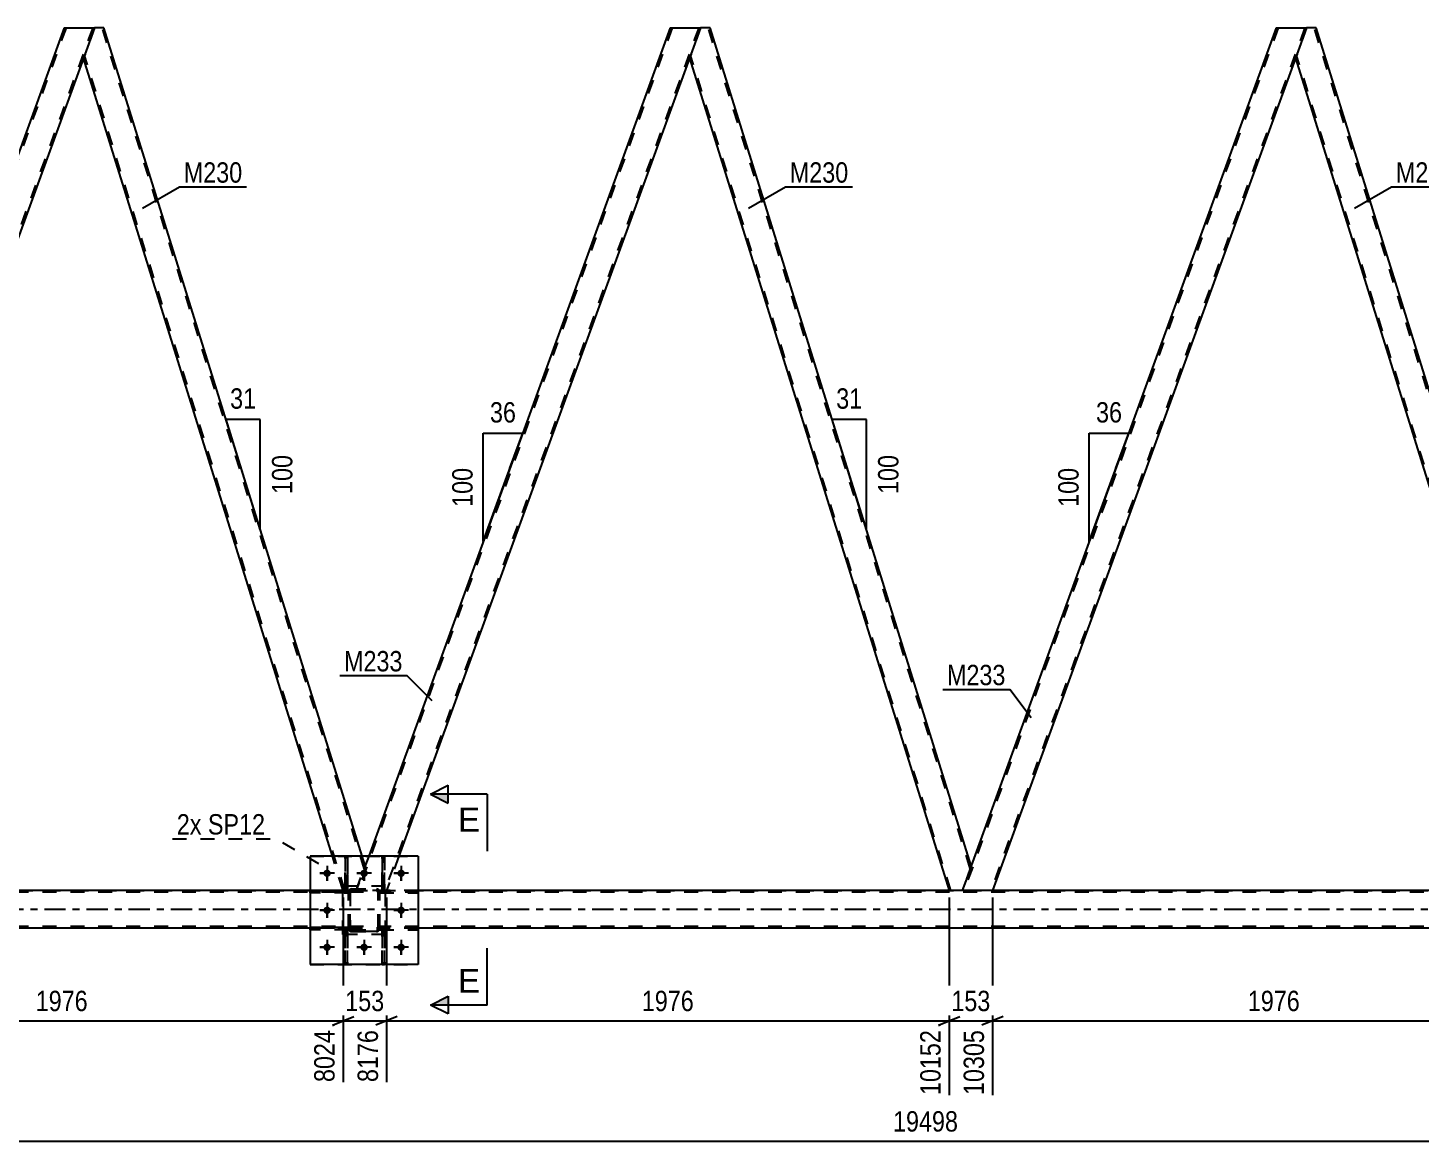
# Model space of a CAD drawing. Header units: millimetres. Extents: x 0 to 841, y 0 to 594.
# Drawn here: x 296.1 to 491.7, y 287.6 to 444 of the extents above; entities that cross this region are included whole.
import ezdxf

# ---------------------------------------------------------------- set-up
doc = ezdxf.new("R2010")
doc.units = ezdxf.units.MM
doc.linetypes.add('DXK_LINE_DOT2', pattern=[3.9198, 1.9599, -1.9599])
doc.linetypes.add('DXK_LINE_DOT3', pattern=[5.9187, 2.979, -0.9799, 0.9799, -0.9799])
doc.styles.add('Arial', font='ARIAL.TTF', dxfattribs={"height": 0.2})
doc.styles.add('Arial Narrow', font='ARIALN.TTF', dxfattribs={"height": 0.2})

# ---------------------------------------------------------------- blocks, each defined once
blk = doc.blocks.new('Part-283133313-1942 - 1851')
at = {"color": 2, "linetype": 'Continuous'}
for p, q in [((475.74, 443.99), (474.19, 439.74)), ((477.06, 443.99), (475.74, 443.99)), ((513.76, 326.24), (477.06, 443.99)), ((474.19, 439.74), (510.65, 322.77)), ((513.49, 325.49), (512.5, 322.77)), ((513.76, 326.24), (513.49, 325.49))]:
    blk.add_line(p, q, dxfattribs=at)
at = {"color": 7, "linetype": 'DXK_LINE_DOT2'}
for p, q in [((513.63, 325.87), (476.81, 443.99)), ((510.91, 322.77), (474.33, 440.11)), ((513.74, 326.18), (513.49, 325.49)), ((512.5, 322.77), (510.65, 322.77))]:
    blk.add_line(p, q, dxfattribs=at)
blk = doc.blocks.new('Part-283133313-1932 - 1851')
at = {"color": 2, "linetype": 'Continuous'}
for p, q in [((305.47, 443.99), (303.93, 439.74)), ((306.79, 443.99), (305.47, 443.99)), ((343.07, 327.59), (306.79, 443.99)), ((338.88, 327.59), (303.93, 439.74))]:
    blk.add_line(p, q, dxfattribs=at)
at = {"color": 7, "linetype": 'DXK_LINE_DOT2'}
for p, q in [((343.36, 325.87), (306.54, 443.99)), ((340.64, 322.77), (304.06, 440.11)), ((340.39, 322.77), (338.88, 327.59)), ((343.49, 326.24), (343.07, 327.59)), ((342.23, 322.77), (343.49, 326.24)), ((340.39, 322.77), (342.23, 322.77))]:
    blk.add_line(p, q, dxfattribs=at)
blk = doc.blocks.new('Part-283133313-1897 - 1851')
at = {"color": 7, "linetype": 'DXK_LINE_DOT2'}
for p, q in [((301.47, 443.99), (257.35, 322.77)), ((305.22, 443.99), (261.1, 322.77)), ((305.47, 443.99), (303.93, 439.74)), ((258.36, 326.24), (257.1, 322.77)), ((261.35, 322.77), (257.1, 322.77))]:
    blk.add_line(p, q, dxfattribs=at)
at = {"color": 2, "linetype": 'Continuous'}
for p, q in [((301.22, 443.99), (258.36, 326.24)), ((301.22, 443.99), (305.47, 443.99)), ((303.93, 439.74), (261.35, 322.77))]:
    blk.add_line(p, q, dxfattribs=at)
blk = doc.blocks.new('Part-283133313-1902 - 1851')
at = {"color": 7, "linetype": 'DXK_LINE_DOT2'}
for p, q in [((386.61, 443.99), (342.49, 322.77)), ((390.35, 443.99), (346.23, 322.77)), ((390.61, 443.99), (389.06, 439.74)), ((343.99, 327.59), (342.23, 322.77)), ((348.24, 327.59), (346.49, 322.77)), ((346.49, 322.77), (342.23, 322.77))]:
    blk.add_line(p, q, dxfattribs=at)
at = {"color": 2, "linetype": 'Continuous'}
for p, q in [((386.35, 443.99), (343.99, 327.59)), ((386.35, 443.99), (390.61, 443.99)), ((389.06, 439.74), (348.24, 327.59))]:
    blk.add_line(p, q, dxfattribs=at)
blk = doc.blocks.new('Part-283133313-1907 - 1851')
at = {"color": 7, "linetype": 'DXK_LINE_DOT2'}
for p, q in [((471.74, 443.99), (427.62, 322.77)), ((475.49, 443.99), (431.37, 322.77)), ((475.74, 443.99), (474.19, 439.74)), ((428.63, 326.24), (427.36, 322.77)), ((431.62, 322.77), (427.36, 322.77))]:
    blk.add_line(p, q, dxfattribs=at)
at = {"color": 2, "linetype": 'Continuous'}
for p, q in [((471.48, 443.99), (428.63, 326.24)), ((471.48, 443.99), (475.74, 443.99)), ((474.19, 439.74), (431.62, 322.77))]:
    blk.add_line(p, q, dxfattribs=at)
blk = doc.blocks.new('Part-283133313-1937 - 1851')
at = {"color": 2, "linetype": 'Continuous'}
for p, q in [((390.61, 443.99), (389.06, 439.74)), ((391.93, 443.99), (390.61, 443.99)), ((428.63, 326.24), (391.93, 443.99)), ((389.06, 439.74), (425.52, 322.77)), ((428.36, 325.49), (427.36, 322.77)), ((428.63, 326.24), (428.36, 325.49))]:
    blk.add_line(p, q, dxfattribs=at)
at = {"color": 7, "linetype": 'DXK_LINE_DOT2'}
for p, q in [((428.49, 325.87), (391.67, 443.99)), ((425.77, 322.77), (389.2, 440.11)), ((428.61, 326.18), (428.36, 325.49)), ((427.36, 322.77), (425.52, 322.77))]:
    blk.add_line(p, q, dxfattribs=at)
blk = doc.blocks.new('Part-283133313-2003 - 1851')
at = {"color": 7, "linetype": 'DXK_LINE_DOT2'}
for p, q in [((341.44, 322.95), (341.62, 322.99)), ((341.62, 322.99), (341.44, 322.95)), ((341.45, 322.68), (341.53, 322.73)), ((341.53, 322.73), (341.45, 322.68)), ((341.53, 322.73), (341.62, 322.75)), ((341.62, 322.75), (341.53, 322.73)), ((341.62, 322.99), (345.06, 322.99)), ((341.62, 322.99), (341.62, 322.99)), ((341.62, 322.99), (345.06, 322.99)), ((341.62, 322.75), (345.06, 322.75)), ((341.62, 322.75), (341.62, 322.75)), ((341.62, 322.75), (345.06, 322.75)), ((345.06, 322.99), (345.06, 322.99)), ((345.06, 322.99), (345.24, 322.95)), ((345.24, 322.95), (345.06, 322.99)), ((345.06, 322.75), (345.06, 322.75)), ((345.06, 322.75), (345.15, 322.73)), ((345.15, 322.73), (345.23, 322.68)), ((341.14, 322.51), (341.18, 322.69)), ((341.18, 322.69), (341.14, 322.51)), ((341.14, 317.47), (341.14, 322.51)), ((341.14, 322.51), (341.14, 322.51)), ((341.14, 317.47), (341.14, 322.51)), ((341.38, 322.51), (341.4, 322.6)), ((341.4, 322.6), (341.38, 322.51)), ((341.38, 317.47), (341.38, 322.51)), ((341.38, 322.51), (341.38, 322.51)), ((341.38, 322.51), (341.38, 317.47)), ((341.4, 322.6), (341.45, 322.68)), ((341.45, 322.68), (341.4, 322.6)), ((345.23, 322.68), (345.28, 322.6)), ((345.28, 322.6), (345.23, 322.68)), ((345.28, 322.6), (345.3, 322.51)), ((345.3, 322.51), (345.28, 322.6)), ((345.3, 317.47), (345.3, 322.51)), ((345.3, 322.51), (345.3, 322.51)), ((345.3, 317.47), (345.3, 322.51)), ((345.5, 322.69), (345.54, 322.51)), ((345.54, 322.51), (345.5, 322.69)), ((345.54, 317.47), (345.54, 322.51)), ((345.54, 322.51), (345.54, 322.51)), ((345.54, 317.47), (345.54, 322.51)), ((341.14, 317.47), (341.14, 317.47)), ((341.18, 317.29), (341.14, 317.47)), ((341.14, 317.47), (341.18, 317.29)), ((341.38, 317.47), (341.38, 317.47)), ((341.4, 317.38), (341.38, 317.47)), ((341.38, 317.47), (341.4, 317.38)), ((341.45, 317.3), (341.4, 317.38)), ((341.4, 317.38), (341.45, 317.3)), ((341.62, 316.99), (341.44, 317.03)), ((341.44, 317.03), (341.62, 316.99)), ((341.53, 317.25), (341.45, 317.3)), ((341.62, 317.23), (341.53, 317.25)), ((341.62, 317.23), (345.06, 317.23)), ((341.62, 317.23), (341.62, 317.23)), ((341.62, 317.23), (345.06, 317.23)), ((341.62, 316.99), (345.06, 316.99)), ((341.62, 316.99), (341.62, 316.99)), ((345.06, 316.99), (341.62, 316.99)), ((345.15, 317.25), (345.06, 317.23)), ((345.06, 317.23), (345.15, 317.25)), ((345.06, 317.23), (345.06, 317.23)), ((345.24, 317.03), (345.06, 316.99)), ((345.06, 316.99), (345.24, 317.03)), ((345.06, 316.99), (345.06, 316.99)), ((345.23, 317.3), (345.15, 317.25)), ((345.15, 317.25), (345.23, 317.3)), ((345.28, 317.38), (345.23, 317.3)), ((345.23, 317.3), (345.28, 317.38)), ((345.3, 317.47), (345.28, 317.38)), ((345.28, 317.38), (345.3, 317.47)), ((345.3, 317.47), (345.3, 317.47)), ((345.54, 317.47), (345.5, 317.29)), ((345.5, 317.29), (345.54, 317.47)), ((345.54, 317.47), (345.54, 317.47))]:
    blk.add_line(p, q, dxfattribs=at)
at = {"color": 7, "linetype": 'DXK_LINE_DOT3'}
blk.add_line((343.34, 319.99), (343.34, 319.99), dxfattribs=at)
at = {"color": 7, "linetype": 'DXK_LINE_DOT2'}
for centre, start, end in [((341.62, 322.51), 112.5, 157.5), ((341.62, 322.51), 112.5, 157.5), ((345.06, 322.51), 22.5, 67.5), ((345.06, 322.51), 22.5, 67.5), ((341.62, 317.47), 202.5, 247.5), ((341.62, 317.47), 202.5, 247.5), ((345.06, 317.47), 292.5, 337.5), ((345.06, 317.47), 292.5, 337.5)]:
    blk.add_arc(centre, 0.48, start, end, dxfattribs=at)
blk = doc.blocks.new('Part-283133313-2004 - 1851')
at = {"color": 7, "linetype": 'DXK_LINE_DOT2'}
for p, q in [((346.34, 323.39), (340.34, 323.39)), ((340.34, 316.59), (340.34, 323.39)), ((346.34, 316.59), (346.34, 323.39)), ((346.34, 316.59), (340.34, 316.59))]:
    blk.add_line(p, q, dxfattribs=at)
blk = doc.blocks.new('Part-283133313-2005 - 1851')
at = {"color": 7, "linetype": 'DXK_LINE_DOT2'}
for p, q in [((346.34, 323.39), (340.34, 323.39)), ((340.34, 316.59), (340.34, 323.39)), ((346.34, 316.59), (346.34, 323.39)), ((346.34, 316.59), (340.34, 316.59))]:
    blk.add_line(p, q, dxfattribs=at)
blk = doc.blocks.new('Part-283133313-2006 - 1851')
at = {"color": 7, "linetype": 'DXK_LINE_DOT2'}
for p, q in [((341.44, 322.95), (341.62, 322.99)), ((341.62, 322.99), (341.44, 322.95)), ((341.45, 322.68), (341.53, 322.73)), ((341.53, 322.73), (341.45, 322.68)), ((341.53, 322.73), (341.62, 322.75)), ((341.62, 322.75), (341.53, 322.73)), ((341.62, 322.99), (345.06, 322.99)), ((341.62, 322.99), (341.62, 322.99)), ((341.62, 322.99), (345.06, 322.99)), ((341.62, 322.75), (345.06, 322.75)), ((341.62, 322.75), (341.62, 322.75)), ((341.62, 322.75), (345.06, 322.75)), ((345.06, 322.99), (345.06, 322.99)), ((345.06, 322.99), (345.24, 322.95)), ((345.24, 322.95), (345.06, 322.99)), ((345.06, 322.75), (345.06, 322.75)), ((345.06, 322.75), (345.15, 322.73)), ((345.15, 322.73), (345.23, 322.68)), ((341.14, 322.51), (341.18, 322.69)), ((341.18, 322.69), (341.14, 322.51)), ((341.14, 317.47), (341.14, 322.51)), ((341.14, 322.51), (341.14, 322.51)), ((341.14, 317.47), (341.14, 322.51)), ((341.38, 322.51), (341.4, 322.6)), ((341.4, 322.6), (341.38, 322.51)), ((341.38, 317.47), (341.38, 322.51)), ((341.38, 322.51), (341.38, 322.51)), ((341.38, 322.51), (341.38, 317.47)), ((341.4, 322.6), (341.45, 322.68)), ((341.45, 322.68), (341.4, 322.6)), ((345.23, 322.68), (345.28, 322.6)), ((345.28, 322.6), (345.23, 322.68)), ((345.28, 322.6), (345.3, 322.51)), ((345.3, 322.51), (345.28, 322.6)), ((345.3, 317.47), (345.3, 322.51)), ((345.3, 322.51), (345.3, 322.51)), ((345.3, 317.47), (345.3, 322.51)), ((345.5, 322.69), (345.54, 322.51)), ((345.54, 322.51), (345.5, 322.69)), ((345.54, 317.47), (345.54, 322.51)), ((345.54, 322.51), (345.54, 322.51)), ((345.54, 317.47), (345.54, 322.51)), ((341.14, 317.47), (341.14, 317.47)), ((341.18, 317.29), (341.14, 317.47)), ((341.14, 317.47), (341.18, 317.29)), ((341.38, 317.47), (341.38, 317.47)), ((341.4, 317.38), (341.38, 317.47)), ((341.38, 317.47), (341.4, 317.38)), ((341.45, 317.3), (341.4, 317.38)), ((341.4, 317.38), (341.45, 317.3)), ((341.62, 316.99), (341.44, 317.03)), ((341.44, 317.03), (341.62, 316.99)), ((341.53, 317.25), (341.45, 317.3)), ((341.62, 317.23), (341.53, 317.25)), ((341.62, 317.23), (345.06, 317.23)), ((341.62, 317.23), (341.62, 317.23)), ((341.62, 317.23), (345.06, 317.23)), ((341.62, 316.99), (345.06, 316.99)), ((341.62, 316.99), (341.62, 316.99)), ((345.06, 316.99), (341.62, 316.99)), ((345.15, 317.25), (345.06, 317.23)), ((345.06, 317.23), (345.15, 317.25)), ((345.06, 317.23), (345.06, 317.23)), ((345.24, 317.03), (345.06, 316.99)), ((345.06, 316.99), (345.24, 317.03)), ((345.06, 316.99), (345.06, 316.99)), ((345.23, 317.3), (345.15, 317.25)), ((345.15, 317.25), (345.23, 317.3)), ((345.28, 317.38), (345.23, 317.3)), ((345.23, 317.3), (345.28, 317.38)), ((345.3, 317.47), (345.28, 317.38)), ((345.28, 317.38), (345.3, 317.47)), ((345.3, 317.47), (345.3, 317.47)), ((345.54, 317.47), (345.5, 317.29)), ((345.5, 317.29), (345.54, 317.47)), ((345.54, 317.47), (345.54, 317.47))]:
    blk.add_line(p, q, dxfattribs=at)
at = {"color": 7, "linetype": 'DXK_LINE_DOT3'}
blk.add_line((343.34, 319.99), (343.34, 319.99), dxfattribs=at)
at = {"color": 7, "linetype": 'DXK_LINE_DOT2'}
for centre, start, end in [((341.62, 322.51), 112.5, 157.5), ((341.62, 322.51), 112.5, 157.5), ((345.06, 322.51), 22.5, 67.5), ((345.06, 322.51), 22.5, 67.5), ((341.62, 317.47), 202.5, 247.5), ((341.62, 317.47), 202.5, 247.5), ((345.06, 317.47), 292.5, 337.5), ((345.06, 317.47), 292.5, 337.5)]:
    blk.add_arc(centre, 0.48, start, end, dxfattribs=at)
blk = doc.blocks.new('Part-283133313-2009 - 1851')
at = {"color": 7, "linetype": 'DXK_LINE_DOT2'}
for p, q in [((340.69, 317.23), (340.69, 317.23)), ((340.69, 317.23), (340.69, 316.63)), ((340.69, 312.39), (340.69, 317.23)), ((341.01, 317.23), (340.69, 317.23)), ((341.01, 316.63), (341.01, 317.23)), ((341.01, 312.39), (341.01, 317.23)), ((340.69, 316.63), (340.69, 312.39)), ((340.69, 316.63), (341.01, 316.63)), ((341.01, 312.39), (341.01, 316.63)), ((340.69, 312.39), (341.01, 312.39))]:
    blk.add_line(p, q, dxfattribs=at)
blk = doc.blocks.new('Part-283133313-2012 - 1851')
at = {"color": 7, "linetype": 'DXK_LINE_DOT2'}
for p, q in [((345.89, 317.23), (345.89, 317.23)), ((345.89, 317.23), (345.89, 316.63)), ((345.89, 312.39), (345.89, 317.23)), ((346.21, 317.23), (345.89, 317.23)), ((346.21, 316.63), (346.21, 317.23)), ((346.21, 312.39), (346.21, 317.23)), ((345.89, 316.63), (345.89, 312.39)), ((345.89, 316.63), (346.21, 316.63)), ((346.21, 312.39), (346.21, 316.63)), ((345.89, 312.39), (346.21, 312.39))]:
    blk.add_line(p, q, dxfattribs=at)
blk = doc.blocks.new('Part-283133313-2015 - 1851')
at = {"color": 7, "linetype": 'DXK_LINE_DOT2'}
for p, q in [((341.01, 327.59), (340.69, 327.59)), ((340.69, 327.59), (340.69, 323.35)), ((341.01, 323.35), (341.01, 327.59)), ((340.69, 324.96), (340.69, 322.75)), ((341.01, 324.96), (341.01, 322.75)), ((341.01, 323.35), (340.69, 323.35)), ((340.69, 323.35), (340.69, 322.75)), ((341.01, 322.75), (340.69, 322.75)), ((341.01, 322.75), (341.01, 323.35)), ((341.01, 322.75), (341.01, 322.75))]:
    blk.add_line(p, q, dxfattribs=at)
blk = doc.blocks.new('Part-283133313-2018 - 1851')
at = {"color": 7, "linetype": 'DXK_LINE_DOT2'}
for p, q in [((346.21, 327.59), (345.89, 327.59)), ((345.89, 327.59), (345.89, 323.35)), ((346.21, 323.35), (346.21, 327.59)), ((346.21, 327.59), (346.21, 322.75)), ((345.89, 324.96), (345.89, 322.75)), ((346.21, 323.35), (345.89, 323.35)), ((345.89, 323.35), (345.89, 322.75)), ((346.21, 322.75), (345.89, 322.75)), ((346.21, 322.75), (346.21, 323.35)), ((346.21, 322.75), (346.21, 322.75))]:
    blk.add_line(p, q, dxfattribs=at)
blk = doc.blocks.new('Part-283133313-2019 - 1851')
at = {"color": 7, "linetype": 'DXK_LINE_DOT2'}
for p, q in [((335.74, 317.23), (335.74, 317.55)), ((335.74, 317.55), (341.14, 317.55)), ((341.14, 317.23), (335.74, 317.23)), ((340.54, 317.23), (340.54, 317.55)), ((340.54, 317.55), (341.14, 317.55)), ((340.54, 317.23), (341.14, 317.23)), ((341.14, 317.23), (341.14, 317.55)), ((341.14, 317.55), (341.14, 317.23))]:
    blk.add_line(p, q, dxfattribs=at)
blk = doc.blocks.new('Part-283133313-2020 - 1851')
at = {"color": 7, "linetype": 'DXK_LINE_DOT2'}
for p, q in [((335.74, 322.43), (335.74, 322.75)), ((335.74, 322.75), (341.14, 322.75)), ((340.54, 322.43), (340.54, 322.75)), ((340.54, 322.75), (341.14, 322.75)), ((341.14, 322.43), (341.14, 322.75)), ((341.14, 322.75), (341.14, 322.43)), ((341.14, 322.43), (335.74, 322.43)), ((340.54, 322.43), (341.14, 322.43))]:
    blk.add_line(p, q, dxfattribs=at)
blk = doc.blocks.new('Part-283133313-2021 - 1851')
at = {"color": 7, "linetype": 'DXK_LINE_DOT2'}
for p, q in [((350.94, 317.55), (345.54, 317.55)), ((345.54, 317.55), (345.54, 317.23)), ((345.54, 317.23), (345.54, 317.55)), ((345.54, 317.23), (350.94, 317.23)), ((346.14, 317.23), (346.14, 317.55)), ((350.94, 317.55), (350.94, 317.23))]:
    blk.add_line(p, q, dxfattribs=at)
blk = doc.blocks.new('Part-283133313-2022 - 1851')
at = {"color": 7, "linetype": 'DXK_LINE_DOT2'}
for p, q in [((350.94, 322.75), (345.54, 322.75)), ((345.54, 322.75), (345.54, 322.43)), ((345.54, 322.43), (345.54, 322.75)), ((346.14, 322.43), (346.14, 322.75)), ((350.94, 322.75), (350.94, 322.43)), ((345.54, 322.43), (350.94, 322.43))]:
    blk.add_line(p, q, dxfattribs=at)
blk = doc.blocks.new('Part-283133313-2025 - 1851')
at = {"color": 7, "linetype": 'DXK_LINE_DOT2'}
for p, q in [((341.01, 317.23), (340.69, 317.23)), ((340.69, 316.63), (340.69, 317.23)), ((340.69, 312.39), (340.69, 317.23)), ((341.01, 317.23), (341.01, 317.23)), ((341.01, 317.23), (341.01, 316.63)), ((341.01, 312.39), (341.01, 317.23)), ((341.01, 316.63), (340.69, 316.63)), ((340.69, 312.39), (340.69, 316.63)), ((341.01, 316.63), (341.01, 312.39)), ((341.01, 312.39), (340.69, 312.39))]:
    blk.add_line(p, q, dxfattribs=at)
blk = doc.blocks.new('Part-283133313-2028 - 1851')
at = {"color": 7, "linetype": 'DXK_LINE_DOT2'}
for p, q in [((346.21, 317.23), (345.89, 317.23)), ((345.89, 316.63), (345.89, 317.23)), ((345.89, 312.39), (345.89, 317.23)), ((346.21, 317.23), (346.21, 317.23)), ((346.21, 317.23), (346.21, 316.63)), ((346.21, 312.39), (346.21, 317.23)), ((346.21, 316.63), (345.89, 316.63)), ((345.89, 312.39), (345.89, 316.63)), ((346.21, 316.63), (346.21, 312.39)), ((346.21, 312.39), (345.89, 312.39))]:
    blk.add_line(p, q, dxfattribs=at)
blk = doc.blocks.new('Part-283133313-2031 - 1851')
at = {"color": 2, "linetype": 'Continuous'}
blk.add_line((340.69, 327.59), (341.01, 327.59), dxfattribs=at)
at = {"color": 7, "linetype": 'DXK_LINE_DOT2'}
for p, q in [((340.69, 323.35), (340.69, 327.59)), ((340.69, 327.4), (340.69, 322.75)), ((341.01, 327.59), (341.01, 323.35)), ((341.01, 327.02), (341.01, 322.75)), ((340.69, 322.75), (340.69, 323.35)), ((340.69, 323.35), (341.01, 323.35)), ((340.69, 322.75), (340.69, 322.75)), ((340.69, 322.75), (341.01, 322.75)), ((341.01, 323.35), (341.01, 322.75))]:
    blk.add_line(p, q, dxfattribs=at)
blk = doc.blocks.new('Part-283133313-2034 - 1851')
at = {"color": 2, "linetype": 'Continuous'}
blk.add_line((345.89, 327.59), (346.21, 327.59), dxfattribs=at)
at = {"color": 7, "linetype": 'DXK_LINE_DOT2'}
for p, q in [((345.89, 323.35), (345.89, 327.59)), ((345.89, 327.29), (345.89, 322.75)), ((346.21, 327.59), (346.21, 323.35)), ((346.21, 322.75), (346.21, 327.59)), ((345.89, 322.75), (345.89, 323.35)), ((345.89, 323.35), (346.21, 323.35)), ((345.89, 322.75), (345.89, 322.75)), ((345.89, 322.75), (346.21, 322.75)), ((346.21, 323.35), (346.21, 322.75))]:
    blk.add_line(p, q, dxfattribs=at)
blk = doc.blocks.new('Part-283133313-2035 - 1851')
at = {"color": 7, "linetype": 'DXK_LINE_DOT2'}
for p, q in [((341.14, 317.55), (335.74, 317.55)), ((335.74, 317.55), (335.74, 317.23)), ((341.14, 317.23), (335.74, 317.23)), ((340.54, 317.23), (340.54, 317.55)), ((341.14, 317.55), (341.14, 317.23)), ((341.14, 317.23), (341.14, 317.55))]:
    blk.add_line(p, q, dxfattribs=at)
blk = doc.blocks.new('Part-283133313-2036 - 1851')
at = {"color": 7, "linetype": 'DXK_LINE_DOT2'}
for p, q in [((341.14, 322.75), (335.74, 322.75)), ((335.74, 322.75), (335.74, 322.43)), ((340.54, 322.43), (340.54, 322.75)), ((341.14, 322.75), (341.14, 322.43)), ((341.14, 322.43), (341.14, 322.75)), ((341.14, 322.43), (335.74, 322.43))]:
    blk.add_line(p, q, dxfattribs=at)
blk = doc.blocks.new('Part-283133313-2037 - 1851')
at = {"color": 7, "linetype": 'DXK_LINE_DOT2'}
for p, q in [((345.54, 317.23), (345.54, 317.55)), ((346.14, 317.55), (345.54, 317.55)), ((345.54, 317.55), (345.54, 317.23)), ((350.94, 317.55), (345.54, 317.55)), ((346.14, 317.23), (345.54, 317.23)), ((345.54, 317.23), (350.94, 317.23)), ((346.14, 317.23), (346.14, 317.55)), ((350.94, 317.23), (350.94, 317.55))]:
    blk.add_line(p, q, dxfattribs=at)
blk = doc.blocks.new('Part-283133313-2038 - 1851')
at = {"color": 7, "linetype": 'DXK_LINE_DOT2'}
for p, q in [((345.54, 322.43), (345.54, 322.75)), ((350.94, 322.75), (345.54, 322.75)), ((345.54, 322.75), (345.54, 322.43)), ((346.14, 322.43), (346.14, 322.75)), ((350.94, 322.75), (350.94, 322.43)), ((346.14, 322.43), (345.54, 322.43)), ((345.54, 322.43), (350.94, 322.43))]:
    blk.add_line(p, q, dxfattribs=at)
blk = doc.blocks.new('Part-283133313-2043 - 1851')
at = {"color": 2, "linetype": 'Continuous'}
for p, q in [((350.94, 327.59), (335.74, 327.59)), ((335.74, 327.59), (335.74, 312.39)), ((350.94, 327.59), (350.94, 312.39)), ((350.94, 312.39), (335.74, 312.39))]:
    blk.add_line(p, q, dxfattribs=at)
blk = doc.blocks.new('Part-283133313-2048 - 1851')
at = {"color": 7, "linetype": 'DXK_LINE_DOT2'}
for p, q in [((335.74, 327.59), (350.94, 327.59)), ((335.74, 327.59), (335.74, 312.39)), ((350.94, 327.59), (350.94, 312.39)), ((335.74, 312.39), (350.94, 312.39))]:
    blk.add_line(p, q, dxfattribs=at)
blk = doc.blocks.new('Part-283133313-2324 - 1851')
at = {"color": 7, "linetype": 'DXK_LINE_DOT2'}
for p, q in [((165.47, 322.77), (739.14, 322.77)), ((350.94, 322.77), (335.74, 322.77)), ((739.14, 322.53), (67.6, 322.53)), ((739.14, 317.73), (67.6, 317.73)), ((350.94, 317.49), (335.74, 317.49))]:
    blk.add_line(p, q, dxfattribs=at)
at = {"color": 2, "linetype": 'Continuous'}
for p, q in [((335.74, 322.77), (180.67, 322.77)), ((591.15, 322.77), (350.94, 322.77)), ((335.74, 317.49), (180.67, 317.49)), ((591.15, 317.49), (350.94, 317.49))]:
    blk.add_line(p, q, dxfattribs=at)
at = {"color": 7, "linetype": 'DXK_LINE_DOT3'}
blk.add_line((67.6, 320.13), (739.14, 320.13), dxfattribs=at)
blk = doc.blocks.new('Bolt-283133313-2352 - 1851')
at = {"color": 1, "linetype": 'Continuous'}
for p, q in [((337.1, 325.19), (337.79, 325.19)), ((338.14, 326.23), (338.14, 325.54)), ((338.14, 324.15), (338.14, 324.84)), ((339.18, 325.19), (338.49, 325.19)), ((342.3, 325.19), (342.99, 325.19)), ((343.34, 326.23), (343.34, 325.54)), ((343.34, 324.15), (343.34, 324.84)), ((344.38, 325.19), (343.69, 325.19)), ((347.5, 325.19), (348.19, 325.19)), ((348.54, 326.23), (348.54, 325.54)), ((348.54, 324.15), (348.54, 324.84)), ((349.58, 325.19), (348.89, 325.19)), ((338.14, 321.03), (338.14, 320.34)), ((348.54, 321.03), (348.54, 320.34)), ((337.1, 319.99), (337.79, 319.99)), ((338.14, 318.95), (338.14, 319.64)), ((339.18, 319.99), (338.49, 319.99)), ((347.5, 319.99), (348.19, 319.99)), ((348.54, 318.95), (348.54, 319.64)), ((349.58, 319.99), (348.89, 319.99)), ((338.14, 315.83), (338.14, 315.14)), ((343.34, 315.83), (343.34, 315.14)), ((348.54, 315.83), (348.54, 315.14)), ((337.1, 314.79), (337.79, 314.79)), ((338.14, 313.75), (338.14, 314.44)), ((339.18, 314.79), (338.49, 314.79)), ((342.3, 314.79), (342.99, 314.79)), ((343.34, 313.75), (343.34, 314.44)), ((344.38, 314.79), (343.69, 314.79)), ((347.5, 314.79), (348.19, 314.79)), ((348.54, 313.75), (348.54, 314.44)), ((349.58, 314.79), (348.89, 314.79))]:
    blk.add_line(p, q, dxfattribs=at)
blk = doc.blocks.new('Bolt-283133313-2351 - 1851')
at = {"linetype": 'Continuous'}
for points in [[(338.66, 325.19, -1), (337.62, 325.19, -1)], [(343.86, 325.19, -1), (342.82, 325.19, -1)], [(349.06, 325.19, -1), (348.02, 325.19, -1)], [(338.66, 319.99, -1), (337.62, 319.99, -1)], [(349.06, 319.99, -1), (348.02, 319.99, -1)], [(338.66, 314.79, -1), (337.62, 314.79, -1)], [(343.86, 314.79, -1), (342.82, 314.79, -1)], [(349.06, 314.79, -1), (348.02, 314.79, -1)]]:
    blk.add_hatch(color=1, dxfattribs=at).paths.add_polyline_path(points)
at = {"color": 1, "linetype": 'Continuous'}
for p, q in [((339.18, 325.19), (337.1, 325.19)), ((338.14, 326.23), (338.14, 324.15)), ((344.38, 325.19), (342.3, 325.19)), ((343.34, 326.23), (343.34, 324.15)), ((349.58, 325.19), (347.5, 325.19)), ((348.54, 326.23), (348.54, 324.15)), ((338.14, 321.03), (338.14, 318.95)), ((348.54, 321.03), (348.54, 318.95)), ((339.18, 319.99), (337.1, 319.99)), ((349.58, 319.99), (347.5, 319.99)), ((338.14, 315.83), (338.14, 313.75)), ((343.34, 315.83), (343.34, 313.75)), ((348.54, 315.83), (348.54, 313.75)), ((339.18, 314.79), (337.1, 314.79)), ((344.38, 314.79), (342.3, 314.79)), ((349.58, 314.79), (347.5, 314.79))]:
    blk.add_line(p, q, dxfattribs=at)
blk = doc.blocks.new('StraightDimension-283133313-3339 - 1851')
at = {"color": 7, "linetype": 'Continuous'}
for p, q in [((431.62, 321.77), (431.62, 294.03)), ((510.65, 321.77), (510.65, 294.03)), ((433.12, 305.07), (430.12, 303.87)), ((431.62, 304.47), (510.65, 304.47)), ((509.15, 303.87), (512.15, 305.07))]:
    blk.add_line(p, q, dxfattribs=at)
at = {"color": 0}
blk.add_wipeout([(475.39, 305.22), (475.39, 309.42), (466.88, 309.42), (466.88, 305.22)], dxfattribs=at)
at = {"color": 0, "linetype": 'Continuous'}
blk.add_wipeout([(510.05, 303.77), (505.85, 303.77), (505.85, 293.43), (510.05, 293.43)], dxfattribs=at)
at = {"color": 3, "style": 'Arial Narrow'}
blk.add_text('1976', height=2.863, dxfattribs=at).set_placement((467.48, 305.82))
at = {"color": 3, "linetype": 'Continuous', "style": 'Arial Narrow'}
blk.add_text('12280', height=2.863, rotation=90.0002, dxfattribs=at).set_placement((509.45, 294.03))
blk = doc.blocks.new('StraightDimension-283133313-3291 - 1851')
at = {"color": 7, "linetype": 'Continuous'}
for p, q in [((346.49, 321.77), (346.49, 295.86)), ((425.52, 321.77), (425.52, 294.03)), ((347.99, 305.07), (344.99, 303.87)), ((346.49, 304.47), (425.52, 304.47)), ((424.02, 303.87), (427.02, 305.07))]:
    blk.add_line(p, q, dxfattribs=at)
at = {"color": 0}
blk.add_wipeout([(390.26, 305.22), (390.26, 309.42), (381.75, 309.42), (381.75, 305.22)], dxfattribs=at)
at = {"color": 0, "linetype": 'Continuous'}
blk.add_wipeout([(424.92, 303.77), (420.72, 303.77), (420.72, 293.43), (424.92, 293.43)], dxfattribs=at)
at = {"color": 3, "style": 'Arial Narrow'}
blk.add_text('1976', height=2.863, dxfattribs=at).set_placement((382.35, 305.82))
at = {"color": 3, "linetype": 'Continuous', "style": 'Arial Narrow'}
blk.add_text('10152', height=2.863, rotation=90.0002, dxfattribs=at).set_placement((424.32, 294.03))
blk = doc.blocks.new('AngleDimension-283133313-14799 - 1851')
at = {"color": 7, "linetype": 'Continuous'}
for p, q in [((413.28, 375.47), (409.07, 388.97)), ((413.9, 388.97), (409.07, 388.97)), ((413.9, 373.5), (409.07, 388.97)), ((413.9, 373.5), (413.9, 388.97))]:
    blk.add_line(p, q, dxfattribs=at)
at = {"color": 0}
for points in [[(413.91, 389.87), (413.91, 394.07), (409.06, 394.07), (409.06, 389.87)], [(419, 384.58), (414.8, 384.58), (414.8, 377.89), (419, 377.89)]]:
    blk.add_wipeout(points, dxfattribs=at)
at = {"color": 3, "style": 'Arial Narrow'}
blk.add_text('31', height=2.863, dxfattribs=at).set_placement((409.66, 390.47))
blk.add_text('100', height=2.863, rotation=90.0002, dxfattribs=at).set_placement((418.4, 378.49))
blk = doc.blocks.new('StraightDimension-283133313-3243 - 1851')
at = {"color": 7, "linetype": 'Continuous'}
for p, q in [((261.35, 321.77), (261.35, 295.86)), ((340.39, 321.77), (340.39, 295.86)), ((262.85, 305.07), (259.85, 303.87)), ((261.35, 304.47), (340.39, 304.47)), ((338.89, 303.87), (341.89, 305.07))]:
    blk.add_line(p, q, dxfattribs=at)
at = {"color": 0}
blk.add_wipeout([(305.13, 305.22), (305.13, 309.42), (296.61, 309.42), (296.61, 305.22)], dxfattribs=at)
at = {"color": 0, "linetype": 'Continuous'}
blk.add_wipeout([(339.79, 303.77), (335.59, 303.77), (335.59, 295.26), (339.79, 295.26)], dxfattribs=at)
at = {"color": 3, "style": 'Arial Narrow'}
blk.add_text('1976', height=2.863, dxfattribs=at).set_placement((297.21, 305.82))
at = {"color": 3, "linetype": 'Continuous', "style": 'Arial Narrow'}
blk.add_text('8024', height=2.863, rotation=90.0002, dxfattribs=at).set_placement((339.19, 295.86))
blk = doc.blocks.new('StraightDimension-283133313-3267 - 1851')
at = {"color": 7, "linetype": 'Continuous'}
for p, q in [((340.39, 321.77), (340.39, 295.86)), ((346.49, 321.77), (346.49, 295.86)), ((338.89, 303.87), (341.89, 305.07)), ((340.39, 304.47), (346.49, 304.47)), ((347.99, 305.07), (344.99, 303.87))]:
    blk.add_line(p, q, dxfattribs=at)
at = {"color": 0}
blk.add_wipeout([(346.78, 305.22), (346.78, 309.42), (340.09, 309.42), (340.09, 305.22)], dxfattribs=at)
at = {"color": 0, "linetype": 'Continuous'}
blk.add_wipeout([(345.89, 303.77), (341.69, 303.77), (341.69, 295.26), (345.89, 295.26)], dxfattribs=at)
at = {"color": 3, "style": 'Arial Narrow'}
blk.add_text('153', height=2.863, dxfattribs=at).set_placement((340.69, 305.82))
at = {"color": 3, "linetype": 'Continuous', "style": 'Arial Narrow'}
blk.add_text('8176', height=2.863, rotation=90.0002, dxfattribs=at).set_placement((345.29, 295.86))
blk = doc.blocks.new('StraightDimension-283133313-3315 - 1851')
at = {"color": 7, "linetype": 'Continuous'}
for p, q in [((425.52, 321.77), (425.52, 294.03)), ((431.62, 321.77), (431.62, 294.03)), ((424.02, 303.87), (427.02, 305.07)), ((425.52, 304.47), (431.62, 304.47)), ((433.12, 305.07), (430.12, 303.87))]:
    blk.add_line(p, q, dxfattribs=at)
at = {"color": 0}
blk.add_wipeout([(431.91, 305.22), (431.91, 309.42), (425.23, 309.42), (425.23, 305.22)], dxfattribs=at)
at = {"color": 0, "linetype": 'Continuous'}
blk.add_wipeout([(431.02, 303.77), (426.82, 303.77), (426.82, 293.43), (431.02, 293.43)], dxfattribs=at)
at = {"color": 3, "style": 'Arial Narrow'}
blk.add_text('153', height=2.863, dxfattribs=at).set_placement((425.83, 305.82))
at = {"color": 3, "linetype": 'Continuous', "style": 'Arial Narrow'}
blk.add_text('10305', height=2.863, rotation=90.0002, dxfattribs=at).set_placement((430.42, 294.03))
blk = doc.blocks.new('StraightDimension-283133313-3501 - 1851')
at = {"color": 7, "linetype": 'Continuous'}
blk.add_line((58.34, 287.55), (786.08, 287.55), dxfattribs=at)
at = {"color": 0}
blk.add_wipeout([(427.38, 288.3), (427.38, 292.5), (417.04, 292.5), (417.04, 288.3)], dxfattribs=at)
at = {"color": 3, "style": 'Arial Narrow'}
blk.add_text('19498', height=2.863, dxfattribs=at).set_placement((417.64, 288.9))
blk = doc.blocks.new('AngleDimension-283133313-3613 - 1851')
at = {"color": 7, "linetype": 'Continuous'}
for p, q in [((360.08, 387.03), (365.62, 387.03)), ((360.08, 371.81), (365.62, 387.03)), ((360.08, 371.81), (360.08, 387.03)), ((363.83, 382.1), (365.62, 387.03))]:
    blk.add_line(p, q, dxfattribs=at)
at = {"color": 0}
for points in [[(365.28, 387.93), (365.28, 392.13), (360.42, 392.13), (360.42, 387.93)], [(359.18, 382.76), (354.98, 382.76), (354.98, 376.08), (359.18, 376.08)]]:
    blk.add_wipeout(points, dxfattribs=at)
at = {"color": 3, "style": 'Arial Narrow'}
blk.add_text('36', height=2.863, dxfattribs=at).set_placement((361.02, 388.53))
blk.add_text('100', height=2.863, rotation=90.0002, dxfattribs=at).set_placement((358.58, 376.68))
blk = doc.blocks.new('AngleDimension-283133313-3641 - 1851')
at = {"color": 7, "linetype": 'Continuous'}
for p, q in [((445.21, 387.03), (450.76, 387.03)), ((445.21, 371.81), (450.76, 387.03)), ((445.21, 371.81), (445.21, 387.03)), ((448.96, 382.1), (450.76, 387.03))]:
    blk.add_line(p, q, dxfattribs=at)
at = {"color": 0}
for points in [[(450.41, 387.93), (450.41, 392.13), (445.56, 392.13), (445.56, 387.93)], [(444.31, 382.76), (440.11, 382.76), (440.11, 376.08), (444.31, 376.08)]]:
    blk.add_wipeout(points, dxfattribs=at)
at = {"color": 3, "style": 'Arial Narrow'}
blk.add_text('36', height=2.863, dxfattribs=at).set_placement((446.16, 388.53))
blk.add_text('100', height=2.863, rotation=90.0002, dxfattribs=at).set_placement((443.71, 376.68))
blk = doc.blocks.new('AngleDimension-283133313-14785 - 1851')
at = {"color": 7, "linetype": 'Continuous'}
for p, q in [((328.15, 375.47), (323.94, 388.97)), ((328.76, 388.97), (323.94, 388.97)), ((328.76, 373.5), (323.94, 388.97)), ((328.76, 373.5), (328.76, 388.97))]:
    blk.add_line(p, q, dxfattribs=at)
at = {"color": 0}
for points in [[(328.78, 389.87), (328.78, 394.07), (323.92, 394.07), (323.92, 389.87)], [(333.86, 384.58), (329.66, 384.58), (329.66, 377.89), (333.86, 377.89)]]:
    blk.add_wipeout(points, dxfattribs=at)
at = {"color": 3, "style": 'Arial Narrow'}
blk.add_text('31', height=2.863, dxfattribs=at).set_placement((324.52, 390.47))
blk.add_text('100', height=2.863, rotation=90.0002, dxfattribs=at).set_placement((333.26, 378.49))
blk = doc.blocks.new('Mark-283133313-1898 - 1851')
at = {"color": 0}
blk.add_wipeout([(348.74, 353.56), (348.74, 356.56), (340.52, 356.56), (340.52, 353.56)], dxfattribs=at)
blk.add_wipeout([(348.74, 353.56), (348.74, 356.56), (340.52, 356.56), (340.52, 353.56)], dxfattribs=at)
at = {"color": 30, "linetype": 'Continuous'}
for p in [(339.92, 352.96), (352.88, 349.43)]:
    blk.add_line(p, (349.34, 352.96), dxfattribs=at)
at = {"color": 3, "style": 'Arial Narrow'}
blk.add_text('M233', height=2.863, dxfattribs=at).set_placement((340.52, 353.56))
blk = doc.blocks.new('Mark-283133313-1903 - 1851')
at = {"color": 0}
blk.add_wipeout([(433.44, 351.62), (433.44, 354.62), (425.22, 354.62), (425.22, 351.62)], dxfattribs=at)
blk.add_wipeout([(433.44, 351.62), (433.44, 354.62), (425.22, 354.62), (425.22, 351.62)], dxfattribs=at)
at = {"color": 30, "linetype": 'Continuous'}
for p in [(424.62, 351.02), (437.05, 347.02)]:
    blk.add_line(p, (434.04, 351.02), dxfattribs=at)
at = {"color": 3, "style": 'Arial Narrow'}
blk.add_text('M233', height=2.863, dxfattribs=at).set_placement((425.22, 351.62))
blk = doc.blocks.new('Mark-283133313-1928 - 1851')
at = {"color": 0}
blk.add_wipeout([(326.23, 422.23), (326.23, 425.23), (318.01, 425.23), (318.01, 422.23)], dxfattribs=at)
blk.add_wipeout([(326.23, 422.23), (326.23, 425.23), (318.01, 425.23), (318.01, 422.23)], dxfattribs=at)
at = {"color": 30, "linetype": 'Continuous'}
for p, q in [((312.21, 418.63), (317.41, 421.63)), ((317.41, 421.63), (326.83, 421.63))]:
    blk.add_line(p, q, dxfattribs=at)
at = {"color": 3, "style": 'Arial Narrow'}
blk.add_text('M230', height=2.863, dxfattribs=at).set_placement((318.01, 422.23))
blk = doc.blocks.new('Mark-283133313-1933 - 1851')
at = {"color": 0}
blk.add_wipeout([(411.36, 422.23), (411.36, 425.23), (403.14, 425.23), (403.14, 422.23)], dxfattribs=at)
blk.add_wipeout([(411.36, 422.23), (411.36, 425.23), (403.14, 425.23), (403.14, 422.23)], dxfattribs=at)
at = {"color": 30, "linetype": 'Continuous'}
for p, q in [((397.34, 418.63), (402.54, 421.63)), ((402.54, 421.63), (411.96, 421.63))]:
    blk.add_line(p, q, dxfattribs=at)
at = {"color": 3, "style": 'Arial Narrow'}
blk.add_text('M230', height=2.863, dxfattribs=at).set_placement((403.14, 422.23))
blk = doc.blocks.new('Mark-283133313-1938 - 1851')
at = {"color": 0}
blk.add_wipeout([(496.5, 422.23), (496.5, 425.23), (488.28, 425.23), (488.28, 422.23)], dxfattribs=at)
blk.add_wipeout([(496.5, 422.23), (496.5, 425.23), (488.28, 425.23), (488.28, 422.23)], dxfattribs=at)
at = {"color": 30, "linetype": 'Continuous'}
for p, q in [((482.48, 418.63), (487.68, 421.63)), ((487.68, 421.63), (497.1, 421.63))]:
    blk.add_line(p, q, dxfattribs=at)
at = {"color": 3, "style": 'Arial Narrow'}
blk.add_text('M230', height=2.863, dxfattribs=at).set_placement((488.28, 422.23))
blk = doc.blocks.new('SectionMark-283133313-3724 - 1851')
at = {"linetype": 'Continuous'}
for points in [[(355.15, 336.3), (355.15, 335.05), (352.65, 336.3)], [(355.15, 307.92), (355.15, 306.67), (352.65, 306.67)]]:
    blk.add_hatch(color=6, dxfattribs=at).paths.add_polyline_path(points)
at = {"color": 6, "linetype": 'Continuous'}
for p, q in [((352.65, 336.3), (355.15, 337.55)), ((355.15, 335.05), (355.15, 337.55)), ((360.65, 336.3), (352.65, 336.3)), ((352.65, 336.3), (355.15, 335.05)), ((360.65, 336.3), (360.65, 328.3)), ((360.65, 306.67), (360.65, 314.67)), ((352.65, 306.67), (355.15, 307.92)), ((355.15, 307.92), (355.15, 305.42)), ((360.65, 306.67), (352.65, 306.67)), ((355.15, 305.42), (352.65, 306.67))]:
    blk.add_line(p, q, dxfattribs=at)
at = {"color": 0, "linetype": 'Continuous'}
for points in [[(359.65, 331.05), (359.65, 334.55), (356.54, 334.55), (356.54, 331.05)], [(359.65, 308.42), (359.65, 311.92), (356.54, 311.92), (356.54, 308.42)]]:
    blk.add_wipeout(points, dxfattribs=at)
at = {"color": 3, "linetype": 'Continuous', "style": 'Arial'}
for p in [(356.54, 331.05), (356.54, 308.42)]:
    blk.add_text('E', height=3.34, dxfattribs=at).set_placement(p)
blk = doc.blocks.new('MarkSet-283133313-3806 - 1851')
at = {"color": 30, "linetype": 'DXK_LINE_DOT2'}
blk.add_line((337, 326.54), (330.94, 330.04), dxfattribs=at)
at = {"color": 0}
blk.add_wipeout([(320.5, 330.64), (320.5, 333.64), (317.03, 333.64), (317.03, 330.64)], dxfattribs=at)
blk.add_wipeout([(320.5, 330.64), (320.5, 333.64), (317.03, 333.64), (317.03, 330.64)], dxfattribs=at)
blk.add_wipeout([(329.44, 330.64), (329.44, 333.64), (321.4, 333.64), (321.4, 330.64)], dxfattribs=at)
blk.add_wipeout([(329.44, 330.64), (329.44, 333.64), (321.4, 333.64), (321.4, 330.64)], dxfattribs=at)
at = {"color": 30, "linetype": 'DXK_LINE_DOT2'}
blk.add_line((316.43, 330.04), (330.94, 330.04), dxfattribs=at)
at = {"color": 3, "style": 'Arial Narrow'}
for s, p in [('2x', (317.03, 330.64)), ('SP12', (321.4, 330.64))]:
    blk.add_text(s, height=2.863, dxfattribs=at).set_placement(p)

msp = doc.modelspace()

# ---------------------------------------------------------------- block references
for name in ['Part-283133313-1897 - 1851', 'Part-283133313-1932 - 1851', 'Part-283133313-1902 - 1851', 'Part-283133313-1937 - 1851', 'Part-283133313-1907 - 1851', 'Part-283133313-1942 - 1851', 'Part-283133313-2043 - 1851', 'Part-283133313-2048 - 1851', 'Part-283133313-2015 - 1851', 'Part-283133313-2031 - 1851', 'Part-283133313-2018 - 1851', 'Part-283133313-2034 - 1851', 'Bolt-283133313-2352 - 1851', 'Bolt-283133313-2351 - 1851', 'Part-283133313-2324 - 1851', 'Part-283133313-2020 - 1851', 'Part-283133313-2036 - 1851', 'Part-283133313-2004 - 1851', 'Part-283133313-2005 - 1851', 'Part-283133313-2003 - 1851', 'Part-283133313-2006 - 1851', 'Part-283133313-2022 - 1851', 'Part-283133313-2038 - 1851', 'Part-283133313-2019 - 1851', 'Part-283133313-2035 - 1851', 'Part-283133313-2009 - 1851', 'Part-283133313-2025 - 1851', 'Part-283133313-2021 - 1851', 'Part-283133313-2037 - 1851', 'Part-283133313-2012 - 1851', 'Part-283133313-2028 - 1851']:
    msp.add_blockref(name, (0, 0))

# ---------------------------------------------------------------- next in the draw order: block references
for name in ['AngleDimension-283133313-14799 - 1851', 'StraightDimension-283133313-3243 - 1851', 'StraightDimension-283133313-3291 - 1851', 'StraightDimension-283133313-3339 - 1851']:
    msp.add_blockref(name, (0, 0))

# ---------------------------------------------------------------- next in the draw order: block references
for name in ['StraightDimension-283133313-3267 - 1851', 'StraightDimension-283133313-3315 - 1851']:
    msp.add_blockref(name, (0, 0))

# ---------------------------------------------------------------- next in the draw order: block references
msp.add_blockref('StraightDimension-283133313-3501 - 1851', (0, 0))

# ---------------------------------------------------------------- next in the draw order: block references
for name in ['Mark-283133313-1928 - 1851', 'Mark-283133313-1933 - 1851', 'Mark-283133313-1938 - 1851', 'AngleDimension-283133313-14785 - 1851', 'AngleDimension-283133313-3613 - 1851', 'AngleDimension-283133313-3641 - 1851', 'Mark-283133313-1898 - 1851', 'Mark-283133313-1903 - 1851', 'SectionMark-283133313-3724 - 1851', 'MarkSet-283133313-3806 - 1851']:
    msp.add_blockref(name, (0, 0))

doc.saveas('drawing.dxf')
